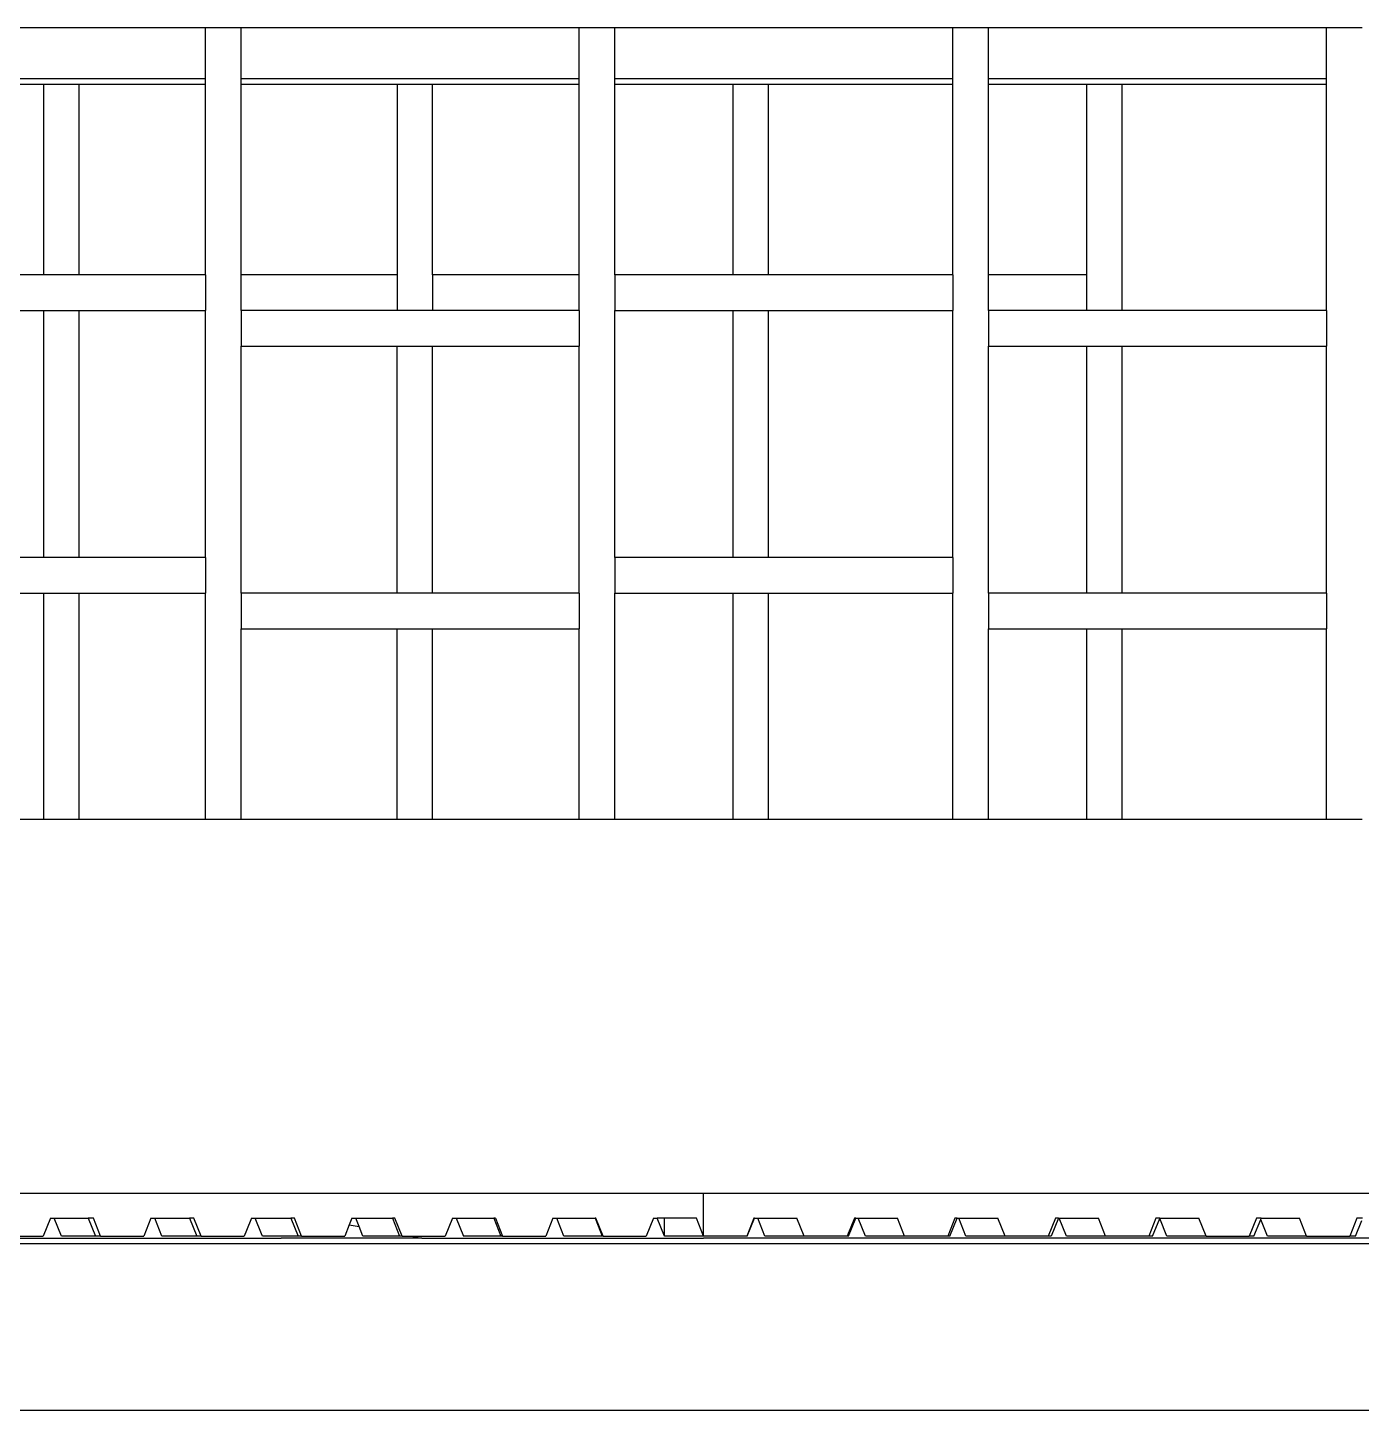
# Model space of a CAD drawing. Extents: x -60 to 60, y -13 to 16.
# Drawn here: x 6.256 to 10.004, y 5.357 to 9.241 of the extents above; entities that cross this region are included whole.
import ezdxf

# ---------------------------------------------------------------- set-up
doc = ezdxf.new("R2010")
doc.units = 0
doc.layers.get('0').update_dxf_attribs({"linetype": 'CONTINUOUS'})

msp = doc.modelspace()

# ---------------------------------------------------------------- linework, layer by layer
for p, q in [((5.8064, 9.2407), (6.7564, 9.2407)), ((6.7564, 9.2407), (6.8564, 9.2407)), ((6.7564, 9.0967), (6.7564, 9.2407)), ((6.8564, 9.2407), (7.8064, 9.2407)), ((6.8564, 9.0967), (6.8564, 9.2407)), ((7.8064, 9.2407), (7.9064, 9.2407)), ((7.8064, 9.0967), (7.8064, 9.2407)), ((7.9064, 9.2407), (8.8564, 9.2407)), ((7.9064, 9.0967), (7.9064, 9.2407)), ((8.8564, 9.2407), (8.9564, 9.2407)), ((8.8564, 9.0967), (8.8564, 9.2407)), ((8.9564, 9.2407), (9.9064, 9.2407)), ((8.9564, 9.0967), (8.9564, 9.2407)), ((9.9064, 9.2407), (10.0064, 9.2407)), ((9.9064, 9.0967), (9.9064, 9.2407)), ((6.7564, 9.0967), (5.8064, 9.0967)), ((6.7564, 9.0807), (6.7564, 9.0967)), ((7.8064, 9.0967), (6.8564, 9.0967)), ((6.8564, 9.0807), (6.8564, 9.0967)), ((7.8064, 9.0807), (7.8064, 9.0967)), ((8.8564, 9.0967), (7.9064, 9.0967)), ((7.9064, 9.0807), (7.9064, 9.0967)), ((8.8564, 9.0807), (8.8564, 9.0967)), ((9.9064, 9.0967), (8.9564, 9.0967)), ((8.9564, 9.0807), (8.9564, 9.0967)), ((9.9064, 9.0807), (9.9064, 9.0967)), ((6.302, 9.0807), (5.8064, 9.0807)), ((6.302, 8.5464), (6.302, 9.0807)), ((6.4013, 9.0807), (6.302, 9.0807)), ((6.4013, 8.5464), (6.4013, 9.0807)), ((6.7564, 9.0807), (6.4013, 9.0807)), ((6.7564, 8.5464), (6.7564, 9.0807)), ((6.8564, 8.5464), (6.8564, 9.0807)), ((7.2952, 9.0807), (6.8564, 9.0807)), ((7.2952, 9.0807), (7.2952, 8.5464)), ((7.3945, 9.0807), (7.2952, 9.0807)), ((7.3945, 8.5464), (7.3945, 9.0807)), ((7.8064, 9.0807), (7.3945, 9.0807)), ((7.8064, 8.5464), (7.8064, 9.0807)), ((7.9064, 8.5464), (7.9064, 9.0807)), ((8.2388, 9.0807), (7.9064, 9.0807)), ((8.2388, 8.5464), (8.2388, 9.0807)), ((8.3381, 9.0807), (8.2388, 9.0807)), ((8.3381, 8.5464), (8.3381, 9.0807)), ((8.8564, 9.0807), (8.3381, 9.0807)), ((8.8564, 8.5464), (8.8564, 9.0807)), ((8.9564, 8.5464), (8.9564, 9.0807)), ((9.232, 9.0807), (8.9564, 9.0807)), ((9.232, 9.0807), (9.232, 8.5464)), ((9.3314, 9.0807), (9.232, 9.0807)), ((9.3314, 9.0807), (9.3314, 8.4464)), ((9.9064, 9.0807), (9.3314, 9.0807)), ((9.9064, 8.4464), (9.9064, 9.0807)), ((6.302, 8.5464), (5.8064, 8.5464)), ((6.4013, 8.5464), (6.302, 8.5464)), ((6.7564, 8.5464), (6.4013, 8.5464)), ((6.7564, 8.5464), (6.7564, 8.4464)), ((7.2952, 8.5464), (6.8564, 8.5464)), ((6.8564, 8.4464), (6.8564, 8.5464)), ((7.2952, 8.5464), (7.2952, 8.4464)), ((7.8064, 8.5464), (7.3945, 8.5464)), ((7.3945, 8.5464), (7.3945, 8.4464)), ((7.8064, 8.4464), (7.8064, 8.5464)), ((8.2388, 8.5464), (7.9064, 8.5464)), ((7.9064, 8.5464), (7.9064, 8.4464)), ((8.3381, 8.5464), (8.2388, 8.5464)), ((8.8564, 8.5464), (8.3381, 8.5464)), ((8.8564, 8.5464), (8.8564, 8.4464)), ((9.232, 8.5464), (8.9564, 8.5464)), ((8.9564, 8.4464), (8.9564, 8.5464)), ((9.232, 8.5464), (9.232, 8.4464)), ((5.8064, 8.4464), (6.302, 8.4464)), ((6.302, 7.7521), (6.302, 8.4464)), ((6.302, 8.4464), (6.4013, 8.4464)), ((6.4013, 7.7521), (6.4013, 8.4464)), ((6.4013, 8.4464), (6.7564, 8.4464)), ((6.7564, 7.7521), (6.7564, 8.4464)), ((7.2952, 8.4464), (6.8564, 8.4464)), ((6.8564, 8.4464), (6.8564, 8.3464)), ((7.3945, 8.4464), (7.2952, 8.4464)), ((7.8064, 8.4464), (7.3945, 8.4464)), ((7.8064, 8.4464), (7.8064, 8.3464)), ((7.9064, 7.7521), (7.9064, 8.4464)), ((7.9064, 8.4464), (8.2388, 8.4464)), ((8.2388, 7.7521), (8.2388, 8.4464)), ((8.2388, 8.4464), (8.3381, 8.4464)), ((8.3381, 7.7521), (8.3381, 8.4464)), ((8.3381, 8.4464), (8.8564, 8.4464)), ((8.8564, 7.7521), (8.8564, 8.4464)), ((9.232, 8.4464), (8.9564, 8.4464)), ((8.9564, 8.4464), (8.9564, 8.3464)), ((9.3314, 8.4464), (9.232, 8.4464)), ((9.9064, 8.4464), (9.3314, 8.4464)), ((9.9064, 8.4464), (9.9064, 8.3464)), ((6.8564, 7.6521), (6.8564, 8.3464)), ((6.8564, 8.3464), (7.2952, 8.3464)), ((7.2952, 7.6521), (7.2952, 8.3464)), ((7.2952, 8.3464), (7.3945, 8.3464)), ((7.3945, 7.6521), (7.3945, 8.3464)), ((7.3945, 8.3464), (7.8064, 8.3464)), ((7.8064, 7.6521), (7.8064, 8.3464)), ((8.9564, 7.6521), (8.9564, 8.3464)), ((8.9564, 8.3464), (9.232, 8.3464)), ((9.232, 8.3464), (9.232, 7.6521)), ((9.232, 8.3464), (9.3314, 8.3464)), ((9.3314, 8.3464), (9.3314, 7.6521)), ((9.3314, 8.3464), (9.9064, 8.3464)), ((9.9064, 7.6521), (9.9064, 8.3464)), ((6.302, 7.7521), (5.8064, 7.7521)), ((6.4013, 7.7521), (6.302, 7.7521)), ((6.7564, 7.7521), (6.4013, 7.7521)), ((6.7564, 7.7521), (6.7564, 7.6521)), ((7.9064, 7.7521), (7.9064, 7.6521)), ((8.2388, 7.7521), (7.9064, 7.7521)), ((8.3381, 7.7521), (8.2388, 7.7521)), ((8.8564, 7.7521), (8.3381, 7.7521)), ((8.8564, 7.7521), (8.8564, 7.6521)), ((5.8064, 7.6521), (6.302, 7.6521)), ((6.302, 7.0164), (6.302, 7.6521)), ((6.302, 7.6521), (6.4013, 7.6521)), ((6.4013, 7.0164), (6.4013, 7.6521)), ((6.4013, 7.6521), (6.7564, 7.6521)), ((6.7564, 7.0164), (6.7564, 7.6521)), ((6.8564, 7.6521), (6.8564, 7.5521)), ((7.2952, 7.6521), (6.8564, 7.6521)), ((7.3945, 7.6521), (7.2952, 7.6521)), ((7.8064, 7.6521), (7.3945, 7.6521)), ((7.8064, 7.6521), (7.8064, 7.5521)), ((7.9064, 7.0164), (7.9064, 7.6521)), ((7.9064, 7.6521), (8.2388, 7.6521)), ((8.2388, 7.0164), (8.2388, 7.6521)), ((8.2388, 7.6521), (8.3381, 7.6521)), ((8.3381, 7.0164), (8.3381, 7.6521)), ((8.3381, 7.6521), (8.8564, 7.6521)), ((8.8564, 7.0164), (8.8564, 7.6521)), ((8.9564, 7.6521), (8.9564, 7.5521)), ((9.232, 7.6521), (8.9564, 7.6521)), ((9.3314, 7.6521), (9.232, 7.6521)), ((9.9064, 7.6521), (9.3314, 7.6521)), ((9.9064, 7.6521), (9.9064, 7.5521)), ((6.8564, 7.0164), (6.8564, 7.5521)), ((6.8564, 7.5521), (7.2952, 7.5521)), ((7.2952, 7.0164), (7.2952, 7.5521)), ((7.2952, 7.5521), (7.3945, 7.5521)), ((7.3945, 7.0164), (7.3945, 7.5521)), ((7.3945, 7.5521), (7.8064, 7.5521)), ((7.8064, 7.0164), (7.8064, 7.5521)), ((8.9564, 7.0164), (8.9564, 7.5521)), ((8.9564, 7.5521), (9.232, 7.5521)), ((9.232, 7.5521), (9.232, 7.0164)), ((9.232, 7.5521), (9.3314, 7.5521)), ((9.3314, 7.5521), (9.3314, 7.0164)), ((9.3314, 7.5521), (9.9064, 7.5521)), ((9.9064, 7.0164), (9.9064, 7.5521)), ((6.302, 7.0164), (5.8064, 7.0164)), ((6.4013, 7.0164), (6.302, 7.0164)), ((6.7564, 7.0164), (6.4013, 7.0164)), ((6.8564, 7.0164), (6.7564, 7.0164)), ((7.2952, 7.0164), (6.8564, 7.0164)), ((7.3945, 7.0164), (7.2952, 7.0164)), ((7.8064, 7.0164), (7.3945, 7.0164)), ((7.9064, 7.0164), (7.8064, 7.0164)), ((8.2388, 7.0164), (7.9064, 7.0164)), ((8.3381, 7.0164), (8.2388, 7.0164)), ((8.8564, 7.0164), (8.3381, 7.0164)), ((8.9564, 7.0164), (8.8564, 7.0164)), ((9.232, 7.0164), (8.9564, 7.0164)), ((9.3314, 7.0164), (9.232, 7.0164)), ((9.9064, 7.0164), (9.3314, 7.0164)), ((10.0064, 7.0164), (9.9064, 7.0164)), ((5.0494, 5.9664), (8.156, 5.9664)), ((8.156, 5.8464), (8.156, 5.9664)), ((8.156, 5.9664), (11.2625, 5.9664)), ((6.3203, 5.8964), (6.3001, 5.8464)), ((6.3203, 5.8964), (6.3312, 5.8964)), ((6.3514, 5.8464), (6.3312, 5.8964)), ((6.3312, 5.8964), (6.4267, 5.8964)), ((6.4267, 5.8964), (6.447, 5.8464)), ((6.4413, 5.8964), (6.4267, 5.8964)), ((6.4615, 5.8464), (6.4413, 5.8964)), ((6.6027, 5.8964), (6.5825, 5.8464)), ((6.6027, 5.8964), (6.6136, 5.8964)), ((6.6338, 5.8464), (6.6136, 5.8964)), ((6.6136, 5.8964), (6.7116, 5.8964)), ((6.7116, 5.8964), (6.7319, 5.8464)), ((6.7237, 5.8964), (6.7116, 5.8964)), ((6.7439, 5.8464), (6.7237, 5.8964)), ((6.8851, 5.8964), (6.8711, 5.8617)), ((6.8851, 5.8964), (6.896, 5.8964)), ((6.896, 5.8964), (6.9964, 5.8964)), ((6.9137, 5.8525), (6.896, 5.8964)), ((6.9964, 5.8964), (7.0168, 5.8464)), ((7.0061, 5.8964), (6.9964, 5.8964)), ((7.0263, 5.8464), (7.0061, 5.8964)), ((7.16, 5.8778), (7.1473, 5.8464)), ((7.1675, 5.8964), (7.16, 5.8778)), ((7.16, 5.8778), (7.188, 5.8727)), ((7.1675, 5.8964), (7.1784, 5.8964)), ((7.1784, 5.8964), (7.2813, 5.8964)), ((7.188, 5.8727), (7.1784, 5.8964)), ((7.1986, 5.8464), (7.188, 5.8727)), ((7.2813, 5.8964), (7.3016, 5.8464)), ((7.2885, 5.8964), (7.2813, 5.8964)), ((7.3087, 5.8464), (7.2885, 5.8964)), ((7.4499, 5.8964), (7.4297, 5.8464)), ((7.4499, 5.8964), (7.4608, 5.8964)), ((7.4608, 5.8964), (7.481, 5.8464)), ((7.4608, 5.8964), (7.5661, 5.8964)), ((7.5661, 5.8964), (7.5865, 5.8464)), ((7.571, 5.8964), (7.5661, 5.8964)), ((7.571, 5.8964), (7.5911, 5.8464)), ((7.7323, 5.8964), (7.7122, 5.8464)), ((7.7323, 5.8964), (7.7433, 5.8964)), ((7.7634, 5.8464), (7.7433, 5.8964)), ((7.7433, 5.8964), (7.851, 5.8964)), ((7.851, 5.8964), (7.8713, 5.8464)), ((7.8534, 5.8964), (7.851, 5.8964)), ((7.8735, 5.8464), (7.8534, 5.8964)), ((8.0147, 5.8964), (7.9946, 5.8464)), ((8.0147, 5.8964), (8.0257, 5.8964)), ((8.0458, 5.8464), (8.0257, 5.8964)), ((8.0458, 5.8964), (8.0257, 5.8964)), ((8.0458, 5.8464), (8.0458, 5.8964)), ((8.1358, 5.8964), (8.0458, 5.8964)), ((8.156, 5.8464), (8.1358, 5.8964)), ((8.2972, 5.8964), (8.277, 5.8464)), ((8.2783, 5.8464), (8.2986, 5.8964)), ((8.2986, 5.8964), (8.2972, 5.8964)), ((8.2986, 5.8964), (8.3081, 5.8964)), ((8.3283, 5.8464), (8.3081, 5.8964)), ((8.3081, 5.8964), (8.4182, 5.8964)), ((8.4384, 5.8464), (8.4182, 5.8964)), ((8.5631, 5.8464), (8.5835, 5.8964)), ((8.5796, 5.8964), (8.5631, 5.8556)), ((8.5835, 5.8964), (8.5796, 5.8964)), ((8.5835, 5.8964), (8.5905, 5.8964)), ((8.6107, 5.8464), (8.5905, 5.8964)), ((8.5905, 5.8964), (8.7006, 5.8964)), ((8.7208, 5.8464), (8.7006, 5.8964)), ((8.862, 5.8964), (8.8418, 5.8464)), ((8.848, 5.8464), (8.8683, 5.8964)), ((8.8683, 5.8964), (8.862, 5.8964)), ((8.8683, 5.8964), (8.8729, 5.8964)), ((8.8931, 5.8464), (8.8729, 5.8964)), ((8.8729, 5.8964), (8.983, 5.8964)), ((9.0032, 5.8464), (8.983, 5.8964)), ((9.1444, 5.8964), (9.1242, 5.8464)), ((9.1532, 5.8964), (9.1328, 5.8464)), ((9.1532, 5.8964), (9.1444, 5.8964)), ((9.1532, 5.8964), (9.1553, 5.8964)), ((9.1755, 5.8464), (9.1553, 5.8964)), ((9.1553, 5.8964), (9.2654, 5.8964)), ((9.2856, 5.8464), (9.2654, 5.8964)), ((9.4268, 5.8964), (9.4066, 5.8464)), ((9.4177, 5.8464), (9.4379, 5.896)), ((9.438, 5.8964), (9.4268, 5.8964)), ((9.4379, 5.896), (9.438, 5.8964)), ((9.4579, 5.8464), (9.4379, 5.896)), ((9.438, 5.8964), (9.5478, 5.8964)), ((9.568, 5.8464), (9.5478, 5.8964)), ((9.7092, 5.8964), (9.6891, 5.8464)), ((9.7025, 5.8464), (9.7215, 5.893)), ((9.7229, 5.8964), (9.7092, 5.8964)), ((9.7215, 5.893), (9.7229, 5.8964)), ((9.7403, 5.8464), (9.7215, 5.893)), ((9.7229, 5.8964), (9.8303, 5.8964)), ((9.8504, 5.8464), (9.8303, 5.8964)), ((9.9916, 5.8964), (9.9715, 5.8464)), ((9.9874, 5.8464), (10.0052, 5.89)), ((10.0078, 5.8964), (9.9916, 5.8964)), ((5.7622, 5.8407), (6.9688, 5.8407)), ((6.1791, 5.8464), (6.3001, 5.8464)), ((6.447, 5.8464), (6.3514, 5.8464)), ((6.4615, 5.8464), (6.447, 5.8464)), ((6.4615, 5.8464), (6.5825, 5.8464)), ((6.7319, 5.8464), (6.6338, 5.8464)), ((6.7439, 5.8464), (6.7319, 5.8464)), ((6.7439, 5.8464), (6.8649, 5.8464)), ((6.8711, 5.8617), (6.8649, 5.8464)), ((6.9162, 5.8464), (6.9137, 5.8525)), ((6.9421, 5.8464), (6.9162, 5.8464)), ((7.0168, 5.8464), (6.9421, 5.8464)), ((7.3643, 5.8407), (6.9688, 5.8407)), ((7.0263, 5.8464), (7.0168, 5.8464)), ((7.0263, 5.8464), (7.1473, 5.8464)), ((7.3016, 5.8464), (7.1986, 5.8464)), ((7.3087, 5.8464), (7.3016, 5.8464)), ((7.3087, 5.8464), (7.3328, 5.8464)), ((7.3328, 5.8464), (7.3643, 5.8407)), ((7.3328, 5.8464), (7.4297, 5.8464)), ((7.3643, 5.8407), (8.1554, 5.8407)), ((7.5865, 5.8464), (7.481, 5.8464)), ((7.5911, 5.8464), (7.5865, 5.8464)), ((7.5911, 5.8464), (7.7122, 5.8464)), ((7.8713, 5.8464), (7.7634, 5.8464)), ((7.8735, 5.8464), (7.8713, 5.8464)), ((7.8735, 5.8464), (7.9946, 5.8464)), ((8.1496, 5.8464), (8.0458, 5.8464)), ((8.156, 5.8464), (8.1496, 5.8464)), ((8.3336, 5.8407), (8.1554, 5.8407)), ((8.277, 5.8464), (8.156, 5.8464)), ((8.2783, 5.8464), (8.277, 5.8464)), ((8.3336, 5.8464), (8.3283, 5.8464)), ((8.4384, 5.8464), (8.3336, 5.8464)), ((8.997, 5.8407), (8.3336, 5.8407)), ((8.5594, 5.8464), (8.4384, 5.8464)), ((8.5631, 5.8556), (8.5594, 5.8464)), ((8.5631, 5.8464), (8.5594, 5.8464)), ((8.5631, 5.8464), (8.5631, 5.8556)), ((8.7208, 5.8464), (8.6107, 5.8464)), ((8.8418, 5.8464), (8.7208, 5.8464)), ((8.848, 5.8464), (8.8418, 5.8464)), ((8.9933, 5.8464), (8.8931, 5.8464)), ((9.0032, 5.8464), (8.9933, 5.8464)), ((9.2285, 5.8407), (8.997, 5.8407)), ((9.1242, 5.8464), (9.0032, 5.8464)), ((9.1328, 5.8464), (9.1242, 5.8464)), ((9.2285, 5.8464), (9.1755, 5.8464)), ((9.2856, 5.8464), (9.2285, 5.8464)), ((9.5252, 5.8407), (9.2285, 5.8407)), ((9.4066, 5.8464), (9.2856, 5.8464)), ((9.4177, 5.8464), (9.4066, 5.8464)), ((9.53, 5.8464), (9.4579, 5.8464)), ((11.3681, 5.8407), (9.5252, 5.8407)), ((9.568, 5.8464), (9.53, 5.8464)), ((9.568, 5.8464), (9.6891, 5.8464)), ((9.7025, 5.8464), (9.6891, 5.8464)), ((9.8504, 5.8464), (9.7403, 5.8464)), ((9.8504, 5.8464), (9.9715, 5.8464)), ((9.9874, 5.8464), (9.9715, 5.8464)), ((17.3564, 5.8247), (2.6564, 5.8247)), ((17.3564, 5.3567), (2.6564, 5.3567))]:
    msp.add_line(p, q)

doc.saveas('drawing.dxf')
